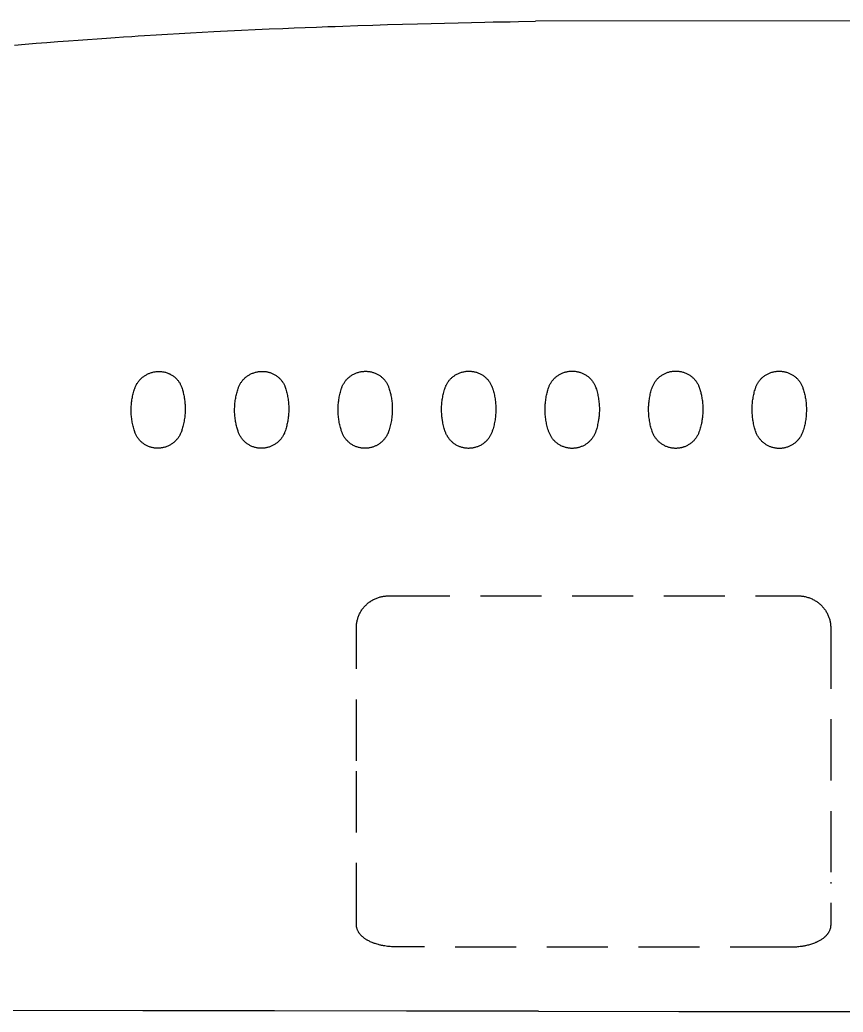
# Model space of a CAD drawing. Header units: millimetres. Extents: x -1718 to 143559, y -78490 to 15626.
# Drawn here: x 6435 to 11487, y 653 to 6736 of the extents above; entities that cross this region are included whole.
import ezdxf

# ---------------------------------------------------------------- set-up
doc = ezdxf.new("R2010")
doc.units = ezdxf.units.MM
doc.header["$MEASUREMENT"] = 0
doc.linetypes.add('DASHED2', pattern=[0.375, 0.25, -0.125])
doc.layers.get('0').update_dxf_attribs({"linetype": 'CONTINUOUS'})

msp = doc.modelspace()

# ---------------------------------------------------------------- linework, layer by layer
at = {"color": 7, "ltscale": 0.03937}
for p, q in [((14934.1, 6736.5), (9598.8, 6727.8)), ((10992.7, 656.5), (18912.1, 652.6))]:
    msp.add_line(p, q, dxfattribs=at)
at = {"color": 7, "linetype": 'DASHED2', "ltscale": 1500}
for p, q in [((8698.7, 3205.1), (11210, 3204.9)), ((9597.6, 3205), (9607.2, 3205)), ((11410.1, 3010.5), (11410.1, 1187.1)), ((8499.8, 1430.1), (8499.8, 1438.9)), ((11410.1, 1449.3), (11410.1, 1441.7))]:
    msp.add_line(p, q, dxfattribs=at)
at = {"color": 7, "ltscale": 0.03937}
for points in [[(6401.2, 6581.3), (6467.7, 6587), (6534.2, 6592.5), (6600.8, 6597.8), (6667.3, 6603), (6733.9, 6608.1), (6792.1, 6612.4), (6850.4, 6616.6), (6908.6, 6620.8), (6966.9, 6624.8), (7018.7, 6628.3), (7070.5, 6631.7), (7122.4, 6635.1), (7161.2, 6637.6), (7200.1, 6640), (7270.8, 6644.3), (7341.5, 6648.5), (7412.2, 6652.6), (7482.9, 6656.6), (7553.6, 6660.4), (7624.3, 6664.1), (7666.5, 6666.3), (7708.8, 6668.4), (7751.4, 6670.5), (7794, 6672.6), (7878.9, 6676.5), (7963.8, 6680.4), (8048.7, 6684.1), (8117.5, 6686.9), (8186.4, 6689.7), (8255.3, 6692.4), (8324.2, 6695), (8370.1, 6696.7), (8416, 6698.3), (8507.8, 6701.5), (8599.7, 6704.5), (8691.6, 6707.3), (8783.4, 6710), (8875.3, 6712.5), (8958, 6714.7), (9040.7, 6716.8), (9123.3, 6718.7), (9206, 6720.6), (9288.7, 6722.3), (9340, 6723.3), (9391.3, 6724.3), (9443.4, 6725.2), (9495.4, 6726.1), (9598.8, 6727.8)], [(7284.4, 4110.1), (7279.8, 4110), (7275.1, 4110.1), (7270.4, 4110.4), (7265.7, 4110.8), (7261.1, 4111.4), (7256.4, 4112.1), (7251.9, 4112.9), (7247.3, 4113.9), (7242.8, 4115), (7238.3, 4116.2), (7233.8, 4117.6), (7229.4, 4119.2), (7225.1, 4120.8), (7220.8, 4122.6), (7216.6, 4124.5), (7212.6, 4126.5), (7208.5, 4128.7), (7204.6, 4130.9), (7200.7, 4133.3), (7196.9, 4135.8), (7193.2, 4138.4), (7189.5, 4141.1), (7186, 4144), (7182.5, 4146.9), (7179.1, 4149.9), (7175.9, 4153.1), (7172.7, 4156.3), (7169.6, 4159.6), (7166.6, 4163.2), (7163.6, 4166.8), (7160.8, 4170.6), (7158, 4174.4), (7155.4, 4178.3), (7153, 4182.3), (7150.6, 4186.4), (7148.4, 4190.5), (7146.4, 4194.7), (7144.4, 4199), (7142.6, 4203.3), (7141, 4207.7), (7139.7, 4211.3), (7138.2, 4216.1), (7135.8, 4223.5), (7133.6, 4231), (7131.6, 4238.5), (7129.7, 4246.1), (7127.9, 4253.7), (7126.3, 4261.3), (7124.8, 4268.9), (7123.4, 4276.6), (7122.2, 4284.3), (7121.2, 4291.9), (7120.3, 4299.6), (7119.5, 4307.3), (7118.9, 4315), (7118.5, 4322.8), (7118.1, 4330.5), (7117.9, 4338.2), (7117.9, 4346), (7118, 4353.6), (7118.3, 4361.3), (7118.7, 4368.9), (7119.2, 4376.6), (7119.9, 4384.2), (7120.7, 4391.8), (7121.7, 4399.4), (7122.8, 4407), (7124, 4414.6), (7125.4, 4422.1), (7127, 4429.6), (7128.6, 4437.1), (7130.5, 4444.5), (7132.4, 4452), (7134.5, 4459.3), (7136.7, 4466.7), (7137.2, 4468.3), (7139.6, 4475.5), (7140.5, 4478.3), (7141.5, 4481), (7143, 4484.7), (7144.8, 4489.1), (7146.8, 4493.4), (7148.9, 4497.6), (7151.2, 4501.8), (7153.6, 4506), (7156.1, 4509.9), (7158.7, 4513.8), (7161.5, 4517.7), (7164.3, 4521.4), (7167.3, 4525.1), (7170.4, 4528.6), (7173.6, 4532.1), (7176.9, 4535.5), (7180.4, 4538.7), (7183.9, 4541.9), (7187.5, 4545), (7191.2, 4547.9), (7195.1, 4550.8), (7199, 4553.5), (7202.9, 4556.1), (7207, 4558.6), (7211.1, 4561), (7215.4, 4563.2), (7219.7, 4565.3), (7224, 4567.3), (7228.5, 4569.2), (7233, 4570.9), (7237.5, 4572.5), (7242.1, 4574), (7246.7, 4575.3), (7251.4, 4576.5), (7256.1, 4577.5), (7260.8, 4578.4), (7265.6, 4579.2), (7270.4, 4579.8), (7275.1, 4580.3), (7279.9, 4580.6), (7284.7, 4580.8)], [(7284.7, 4580.8), (7289.7, 4580.8), (7294.6, 4580.7), (7299.6, 4580.4), (7304.5, 4580), (7309.4, 4579.4), (7314.3, 4578.6), (7319.1, 4577.7), (7323.9, 4576.7), (7328.7, 4575.5), (7333.4, 4574.1), (7338.1, 4572.6), (7342.7, 4571), (7347.2, 4569.2), (7349.5, 4568.2), (7351.7, 4567.2), (7356, 4565.2), (7360.1, 4563.1), (7364.2, 4560.8), (7368.2, 4558.4), (7372.2, 4555.9), (7376, 4553.3), (7379.7, 4550.5), (7383.4, 4547.6), (7386.9, 4544.6), (7390.4, 4541.5), (7393.7, 4538.3), (7397, 4535), (7400.1, 4531.6), (7403.1, 4528.1), (7406, 4524.5), (7408.7, 4520.8), (7411.1, 4517.5), (7413.4, 4514), (7415.5, 4510.5), (7417.6, 4506.9), (7419.5, 4503.3), (7421.4, 4499.6), (7423.1, 4495.8), (7424.3, 4493.2), (7425.3, 4490.5), (7426.7, 4486.9), (7428.2, 4482.6), (7430.6, 4475.4), (7432.6, 4468.8), (7434.4, 4462.2), (7436.2, 4455.6), (7437.9, 4449), (7439.6, 4441.7), (7441.1, 4434.5), (7442.5, 4427.2), (7443.8, 4419.9), (7444.9, 4412.8), (7445.9, 4405.8), (7446.8, 4398.7), (7447.5, 4391.6), (7448.1, 4384.5), (7448.6, 4377.4), (7449, 4370.3), (7449.3, 4362.5), (7449.4, 4354.7), (7449.4, 4346.8), (7449.2, 4339), (7448.9, 4331.1), (7448.5, 4323.3), (7447.9, 4315.4), (7447.1, 4307.6), (7446.2, 4299.8), (7445.2, 4291.8), (7444, 4283.8), (7442.6, 4275.8), (7441.1, 4267.9), (7439.5, 4259.9), (7437.7, 4252), (7435.7, 4244.1), (7433.6, 4236.3), (7431.4, 4228.5), (7429.5, 4222.3), (7427.8, 4216.8), (7426.8, 4213.7), (7425.9, 4211.3), (7425, 4208.8), (7423.1, 4204.3), (7421.1, 4199.8), (7419, 4195.4), (7416.7, 4191), (7414.3, 4186.7), (7411.8, 4182.5), (7409.1, 4178.4), (7406.3, 4174.3), (7403.3, 4170.4), (7400.2, 4166.5), (7397, 4162.7), (7393.7, 4159.1), (7390.3, 4155.5), (7386.7, 4152), (7383, 4148.7), (7379.2, 4145.5), (7375.5, 4142.4), (7371.6, 4139.5), (7367.6, 4136.7), (7363.5, 4134), (7359.3, 4131.5), (7355.1, 4129.1), (7350.8, 4126.8), (7346.4, 4124.6), (7342, 4122.6), (7337.4, 4120.8), (7332.9, 4119), (7328.3, 4117.5), (7323.6, 4116), (7318.9, 4114.8), (7314.2, 4113.6), (7310.2, 4112.8), (7306.2, 4112.1), (7302.2, 4111.5), (7298.2, 4111), (7294.2, 4110.6), (7289.3, 4110.2), (7284.4, 4110.1)], [(7919.3, 4109.8), (7914.6, 4109.8), (7909.9, 4110), (7905.1, 4110.3), (7900.4, 4110.7), (7895.6, 4111.3), (7890.9, 4112.1), (7886.3, 4113), (7881.6, 4114), (7877, 4115.2), (7872.5, 4116.5), (7868, 4118), (7863.5, 4119.6), (7859.1, 4121.3), (7854.6, 4123.2), (7850.2, 4125.3), (7845.9, 4127.5), (7841.6, 4129.9), (7837.4, 4132.4), (7833.3, 4135), (7829.3, 4137.8), (7825.4, 4140.6), (7821.6, 4143.6), (7817.9, 4146.8), (7814.3, 4150), (7810.8, 4153.3), (7807.5, 4156.8), (7804.2, 4160.3), (7801.1, 4163.9), (7798.2, 4167.6), (7795.3, 4171.4), (7792.6, 4175.2), (7790, 4179.2), (7787.6, 4183.2), (7785.2, 4187.3), (7783, 4191.5), (7781, 4195.7), (7779, 4200), (7777.3, 4204.3), (7776.4, 4206.5), (7774.9, 4210.8), (7773.6, 4214.5), (7771.7, 4220.6), (7769.9, 4226.6), (7768.1, 4232.7), (7766.2, 4239.6), (7764.5, 4246.6), (7762.8, 4253.6), (7761.3, 4260.6), (7759.9, 4267.6), (7758.6, 4274.6), (7757.5, 4281.7), (7756.3, 4289.7), (7755.3, 4297.7), (7754.5, 4305.8), (7753.8, 4313.8), (7753.3, 4321.9), (7752.9, 4330), (7752.7, 4338.1), (7752.6, 4346.2), (7752.7, 4354.3), (7753, 4362.3), (7753.4, 4370.4), (7754, 4378.5), (7754.7, 4386.5), (7755.6, 4394.5), (7756.6, 4402.6), (7757.8, 4410.5), (7759.1, 4418), (7760.5, 4425.4), (7762, 4432.7), (7763.7, 4440.1), (7765.5, 4447.4), (7767.5, 4454.6), (7769.5, 4461.9), (7771.7, 4469.1), (7774.1, 4476.2), (7774.3, 4476.9), (7775.7, 4480.8), (7777, 4484.5), (7778.7, 4488.6), (7780.5, 4492.6), (7782.4, 4496.6), (7784.5, 4500.6), (7786.7, 4504.5), (7789, 4508.3), (7791.4, 4512.1), (7793.9, 4515.8), (7796.7, 4519.7), (7799.7, 4523.5), (7802.8, 4527.2), (7806, 4530.8), (7809.3, 4534.3), (7812.8, 4537.7), (7816.3, 4541), (7820, 4544.2), (7823.8, 4547.3), (7827.6, 4550.2), (7831.6, 4553.1), (7835.6, 4555.8), (7839.8, 4558.4), (7844, 4560.9), (7848.3, 4563.2), (7852.7, 4565.4), (7857.2, 4567.5), (7861.7, 4569.4), (7866.3, 4571.2), (7871, 4572.9), (7875.7, 4574.4), (7880.4, 4575.8), (7885.2, 4577), (7890.1, 4578.1), (7894.9, 4579), (7899.8, 4579.7), (7904.7, 4580.4), (7909.7, 4580.8), (7914.6, 4581.1), (7919.6, 4581.3)], [(7919.6, 4581.3), (7922.1, 4581.3), (7924.6, 4581.3), (7927.9, 4581.2), (7931.3, 4581), (7934.6, 4580.8), (7938.4, 4580.5), (7942.1, 4580), (7945.9, 4579.5), (7949.6, 4578.9), (7953.9, 4578.1), (7958.2, 4577.1), (7962.4, 4576), (7966.6, 4574.9), (7970.8, 4573.6), (7974.9, 4572.1), (7979, 4570.6), (7983, 4568.9), (7987.3, 4567), (7991.5, 4565), (7995.7, 4562.8), (7999.7, 4560.5), (8003.7, 4558.1), (8007.6, 4555.6), (8011.4, 4552.9), (8015.1, 4550.2), (8018.8, 4547.3), (8022.3, 4544.3), (8025.7, 4541.2), (8029, 4538), (8032.2, 4534.7), (8035.3, 4531.3), (8038.3, 4527.8), (8041.2, 4524.2), (8043.9, 4520.5), (8046.6, 4516.7), (8049.2, 4512.7), (8051.6, 4508.7), (8053.9, 4504.6), (8056, 4500.4), (8058, 4496.2), (8059.9, 4491.9), (8061, 4489.2), (8062, 4486.5), (8063, 4483.7), (8064.4, 4479.3), (8066.8, 4471.8), (8069, 4464.3), (8071.1, 4456.8), (8073, 4449.3), (8074.8, 4441.7), (8076.4, 4434), (8077.9, 4426.3), (8079.3, 4418.5), (8080.5, 4410.6), (8081.6, 4402.7), (8082.5, 4394.8), (8083.3, 4386.8), (8083.9, 4378.9), (8084.3, 4370.9), (8084.7, 4362.9), (8084.8, 4354.9), (8084.8, 4346.9), (8084.7, 4339), (8084.4, 4331.2), (8083.9, 4323.3), (8083.4, 4315.5), (8082.6, 4307.6), (8081.8, 4299.8), (8080.7, 4292), (8079.6, 4284.2), (8078.3, 4276.4), (8076.9, 4269.1), (8075.5, 4261.9), (8073.9, 4254.7), (8072.2, 4247.5), (8070.3, 4240.3), (8068.4, 4233.2), (8066.3, 4226.1), (8064.1, 4219), (8062.7, 4214.8), (8061.3, 4210.7), (8059.6, 4206.2), (8057.7, 4201.7), (8055.6, 4197.2), (8053.4, 4192.8), (8051.1, 4188.5), (8048.6, 4184.3), (8046, 4180.1), (8043.3, 4176), (8040.4, 4172), (8037.4, 4168.1), (8034.3, 4164.3), (8031, 4160.5), (8027.6, 4156.9), (8024.1, 4153.4), (8020.5, 4150), (8016.8, 4146.7), (8013.2, 4143.8), (8009.5, 4140.9), (8005.7, 4138.1), (8001.9, 4135.5), (7997.9, 4133), (7993.9, 4130.5), (7989.8, 4128.3), (7985.7, 4126.1), (7981.4, 4124.1), (7977.1, 4122.2), (7972.8, 4120.4), (7968.4, 4118.7), (7964, 4117.2), (7959.6, 4115.9), (7955.2, 4114.7), (7950.8, 4113.6), (7946.4, 4112.7), (7941.9, 4111.9), (7937.4, 4111.2), (7932.9, 4110.7), (7928.4, 4110.3), (7923.9, 4110), (7919.3, 4109.8)], [(8554.2, 4109.6), (8549.6, 4109.7), (8545, 4109.8), (8540.4, 4110.1), (8535.8, 4110.6), (8531.2, 4111.2), (8526.7, 4111.9), (8522.1, 4112.7), (8517.4, 4113.8), (8512.6, 4115), (8507.9, 4116.4), (8503.2, 4117.9), (8498.6, 4119.6), (8494.1, 4121.4), (8489.6, 4123.3), (8485.2, 4125.4), (8480.9, 4127.7), (8476.6, 4130.1), (8472.4, 4132.6), (8468.4, 4135.2), (8464.4, 4138), (8460.5, 4140.9), (8456.8, 4143.8), (8453.2, 4146.8), (8449.7, 4149.9), (8446.3, 4153.1), (8443.1, 4156.5), (8439.9, 4159.9), (8436.8, 4163.4), (8433.9, 4167), (8431.1, 4170.7), (8428.4, 4174.5), (8425.8, 4178.4), (8423.3, 4182.3), (8421.1, 4186), (8419.1, 4189.8), (8417.1, 4193.6), (8415.3, 4197.5), (8413.6, 4201.4), (8412, 4205.4), (8410.6, 4209.1), (8410.3, 4210), (8408.8, 4214.3), (8407.4, 4218.6), (8405.4, 4225), (8403.5, 4231.5), (8401.7, 4238), (8399.9, 4245.3), (8398.1, 4252.6), (8396.5, 4260), (8395, 4267.4), (8393.6, 4275.3), (8392.3, 4283.2), (8391.1, 4291.1), (8390.1, 4299.1), (8389.3, 4307), (8388.6, 4315), (8388.1, 4323), (8387.7, 4331), (8387.5, 4339), (8387.5, 4347), (8387.6, 4354.9), (8387.8, 4362.9), (8388.2, 4370.9), (8388.7, 4378.9), (8389.5, 4386.8), (8390.2, 4394.2), (8391.2, 4401.6), (8392.2, 4409), (8393.4, 4416.3), (8394.8, 4423.9), (8396.4, 4431.5), (8398, 4439), (8399.9, 4446.9), (8402, 4454.7), (8404.2, 4462.4), (8406.5, 4470.2), (8409, 4477.8), (8409.8, 4480.1), (8411, 4483.6), (8412.4, 4487.2), (8413.4, 4489.6), (8415.3, 4493.7), (8417.2, 4497.8), (8419.3, 4501.8), (8421.5, 4505.7), (8423.8, 4509.6), (8426.3, 4513.4), (8428.8, 4517.2), (8431.7, 4521), (8434.6, 4524.8), (8437.7, 4528.5), (8440.9, 4532), (8444.2, 4535.5), (8447.7, 4538.9), (8451.2, 4542.2), (8454.9, 4545.3), (8458.6, 4548.4), (8462.5, 4551.3), (8466.5, 4554.1), (8470.5, 4556.8), (8474.7, 4559.4), (8478.9, 4561.8), (8483.2, 4564.2), (8487.6, 4566.3), (8492, 4568.4), (8496.6, 4570.3), (8501.2, 4572.1), (8505.8, 4573.7), (8510.5, 4575.2), (8515.3, 4576.5), (8520.1, 4577.7), (8524.9, 4578.7), (8529.8, 4579.6), (8534.6, 4580.4), (8539.6, 4581), (8544.5, 4581.4), (8549.4, 4581.7), (8554.4, 4581.8)], [(8554.4, 4581.8), (8559.1, 4581.8), (8563.8, 4581.6), (8568.6, 4581.3), (8573.3, 4580.9), (8577.9, 4580.3), (8582.6, 4579.6), (8587.2, 4578.7), (8591.9, 4577.7), (8596.4, 4576.5), (8600.9, 4575.3), (8605.4, 4573.9), (8609.8, 4572.3), (8614.2, 4570.6), (8618.6, 4568.8), (8623, 4566.8), (8627.2, 4564.7), (8631.4, 4562.4), (8635.5, 4560.1), (8639.5, 4557.6), (8643.5, 4555), (8647.3, 4552.2), (8651.1, 4549.4), (8654.7, 4546.4), (8658.3, 4543.3), (8661.7, 4540.2), (8665, 4536.9), (8668.2, 4533.5), (8671.3, 4530), (8674.3, 4526.4), (8677, 4523), (8679.6, 4519.4), (8682.1, 4515.8), (8684.5, 4512.1), (8686.7, 4508.4), (8688.9, 4504.5), (8690.9, 4500.7), (8692.8, 4496.7), (8694.5, 4492.7), (8696.2, 4488.7), (8697.7, 4484.6), (8698.9, 4481.1), (8699.3, 4479.9), (8701.5, 4473), (8703.6, 4466), (8705.6, 4459), (8707.5, 4451.9), (8709.1, 4445.5), (8710.5, 4439), (8711.9, 4432.6), (8713.3, 4425.3), (8714.6, 4417.9), (8715.8, 4410.6), (8716.8, 4403.2), (8717.7, 4395.7), (8718.4, 4388.2), (8719.1, 4380.7), (8719.5, 4373.2), (8719.9, 4365.6), (8720.1, 4358.1), (8720.2, 4350.5), (8720.1, 4343), (8719.9, 4335.4), (8719.6, 4327.9), (8719.2, 4320.3), (8718.6, 4312.8), (8718.2, 4308.7), (8717.8, 4304.5), (8716.8, 4296.3), (8715.7, 4288.1), (8714.4, 4279.9), (8713, 4271.8), (8711.4, 4263.6), (8709.6, 4255.5), (8707.7, 4247.4), (8705.6, 4239.4), (8703.4, 4231.3), (8701, 4223.4), (8698.9, 4216.6), (8697.6, 4212.6), (8696.1, 4208.6), (8694.9, 4205.5), (8694, 4203.2), (8693, 4200.9), (8692, 4198.7), (8690.6, 4195.7), (8689.1, 4192.8), (8687.6, 4189.9), (8685.6, 4186.4), (8683.6, 4183), (8681.5, 4179.7), (8679.3, 4176.4), (8677, 4173.1), (8674.4, 4169.6), (8671.6, 4166.1), (8668.8, 4162.7), (8665.9, 4159.4), (8662.8, 4156.2), (8659.7, 4153), (8656.4, 4150), (8653.1, 4147), (8649.7, 4144.2), (8647.8, 4142.6), (8645.8, 4141.1), (8643.2, 4139.1), (8640.5, 4137.2), (8637.7, 4135.3), (8634.6, 4133.3), (8631.4, 4131.4), (8628.2, 4129.5), (8624.9, 4127.7), (8621, 4125.7), (8617.1, 4123.8), (8613.1, 4122), (8609.1, 4120.3), (8605, 4118.8), (8600.8, 4117.4), (8596.7, 4116), (8592.4, 4114.9), (8587.8, 4113.7), (8583, 4112.6), (8578.3, 4111.8), (8573.5, 4111), (8568.7, 4110.5), (8563.9, 4110), (8559.1, 4109.7), (8554.2, 4109.6)], [(9221.1, 4112.9), (9216.7, 4112), (9212.3, 4111.3), (9207.9, 4110.6), (9203.4, 4110.1), (9198.9, 4109.7), (9194.2, 4109.5), (9189.5, 4109.4), (9184.8, 4109.4), (9180.1, 4109.6), (9175.4, 4110), (9170.7, 4110.4), (9166, 4111.1), (9161.4, 4111.8), (9156.8, 4112.8), (9152.2, 4113.8), (9147.6, 4115), (9143.1, 4116.3), (9138.6, 4117.8), (9134.2, 4119.4), (9129.9, 4121.1), (9125.4, 4123.1), (9121, 4125.2), (9116.7, 4127.4), (9112.4, 4129.7), (9108.3, 4132.2), (9104.2, 4134.8), (9100.2, 4137.6), (9096.3, 4140.4), (9092.5, 4143.4), (9088.8, 4146.5), (9085.3, 4149.7), (9081.8, 4153), (9078.4, 4156.5), (9075.1, 4160), (9072, 4163.6), (9069, 4167.3), (9066.1, 4171.1), (9063.3, 4175), (9060.7, 4178.9), (9058.2, 4183), (9055.8, 4187.1), (9053.6, 4191.3), (9051.5, 4195.5), (9049.5, 4199.8), (9047.7, 4204.2), (9046, 4208.6), (9045.4, 4210.2), (9044, 4214.4), (9043.2, 4216.8), (9040.8, 4224.4), (9038.6, 4232), (9036.5, 4239.7), (9034.5, 4247.4), (9032.7, 4255.1), (9031, 4263.2), (9029.4, 4271.3), (9028.7, 4275.3), (9028, 4279.4), (9027.4, 4283.5), (9026.7, 4287.6), (9026.2, 4291.6), (9025.7, 4295.7), (9024.8, 4302.7), (9024.2, 4309.7), (9023.6, 4316.8), (9023.1, 4323.8), (9022.8, 4330.8), (9022.6, 4337.9), (9022.5, 4344.9), (9022.5, 4352.8), (9022.7, 4360.7), (9023, 4368.6), (9023.5, 4376.5), (9024.1, 4384.4), (9024.9, 4392.2), (9025.8, 4400.1), (9026.9, 4407.9), (9028.1, 4415.7), (9029.5, 4423.5), (9031, 4431.2), (9032.7, 4438.9), (9034.5, 4446.6), (9036.5, 4454.3), (9038.6, 4461.9), (9040.9, 4469.4), (9042.4, 4474.2), (9044.3, 4480.1), (9045.3, 4482.9), (9046.3, 4485.6), (9047.7, 4489.3), (9049.6, 4493.7), (9051.7, 4498), (9053.9, 4502.3), (9056.2, 4506.5), (9058.7, 4510.7), (9061.3, 4514.7), (9064, 4518.7), (9066.9, 4522.6), (9069.9, 4526.4), (9072.9, 4529.9), (9076, 4533.4), (9079.2, 4536.7), (9082.6, 4540), (9086, 4543.1), (9089.6, 4546.2), (9093.2, 4549.2), (9096.9, 4552), (9100.8, 4554.7), (9104.7, 4557.3), (9108.7, 4559.8), (9112.8, 4562.2), (9117.1, 4564.6), (9121.5, 4566.8), (9126.1, 4568.9), (9130.6, 4570.8), (9135.3, 4572.6), (9140, 4574.3), (9144.7, 4575.8), (9149.6, 4577.1), (9154.4, 4578.3), (9159.3, 4579.4), (9164.2, 4580.2), (9169.2, 4581), (9174.2, 4581.6), (9179.2, 4582), (9184.2, 4582.2), (9189.2, 4582.3)], [(9189.2, 4582.3), (9194, 4582.3), (9198.8, 4582.1), (9203.6, 4581.8), (9208.3, 4581.3), (9213.1, 4580.7), (9217.8, 4579.9), (9222.5, 4579), (9227.1, 4577.9), (9231.8, 4576.7), (9236.3, 4575.4), (9240.9, 4573.9), (9245.3, 4572.3), (9249.9, 4570.5), (9254.3, 4568.6), (9258.7, 4566.6), (9263, 4564.4), (9267.2, 4562), (9271.4, 4559.6), (9275.4, 4557), (9279.4, 4554.3), (9283.3, 4551.5), (9287, 4548.5), (9290.7, 4545.5), (9294.3, 4542.3), (9297.7, 4539), (9301.1, 4535.7), (9304.3, 4532.2), (9307.4, 4528.7), (9310.3, 4525.1), (9313.1, 4521.4), (9315.8, 4517.6), (9318.4, 4513.7), (9320.8, 4509.8), (9323.1, 4505.8), (9325.3, 4501.7), (9327.3, 4497.6), (9329.2, 4493.4), (9331, 4489.2), (9332.4, 4485.5), (9333.5, 4482.2), (9334.6, 4479.1), (9336.3, 4473.8), (9337.5, 4470), (9338.6, 4466.3), (9340.7, 4458.8), (9342.7, 4451.2), (9344.6, 4443.6), (9346.3, 4435.9), (9347.9, 4428.3), (9349.3, 4420.6), (9350.6, 4412.8), (9351.7, 4405.1), (9352.7, 4397.3), (9353.5, 4389.5), (9354.2, 4381.7), (9354.7, 4373.9), (9355.1, 4366), (9355.4, 4358.2), (9355.5, 4350.4), (9355.4, 4342.2), (9355.2, 4334), (9354.8, 4325.8), (9354.3, 4317.6), (9353.6, 4309.4), (9352.8, 4301.2), (9351.8, 4293.1), (9350.6, 4284.9), (9349.3, 4276.8), (9347.8, 4268.7), (9346.2, 4260.6), (9344.4, 4252.6), (9342.5, 4244.5), (9340.4, 4236.6), (9338.1, 4228.6), (9335.7, 4220.7), (9333.7, 4214.5), (9332.3, 4210.2), (9330.7, 4206.1), (9329.1, 4202), (9327.3, 4198), (9325.4, 4194.1), (9323.4, 4190.2), (9321.5, 4186.7), (9319.4, 4183.2), (9317.3, 4179.8), (9314.6, 4175.7), (9311.8, 4171.7), (9308.8, 4167.8), (9305.7, 4164), (9302.4, 4160.2), (9299.1, 4156.6), (9297.4, 4154.8), (9295.6, 4153.1), (9293.8, 4151.4), (9292, 4149.7), (9290.2, 4148), (9288.3, 4146.4), (9284.6, 4143.3), (9280.8, 4140.4), (9276.9, 4137.5), (9272.9, 4134.8), (9268.9, 4132.2), (9264.7, 4129.7), (9260.5, 4127.4), (9256.1, 4125.1), (9251.8, 4123.1), (9247.3, 4121.1), (9242.8, 4119.3), (9238.2, 4117.7), (9233.6, 4116.2), (9228.9, 4114.8), (9224.1, 4113.6), (9221.1, 4112.9)], [(9697, 4177.4), (9694.5, 4181.3), (9692.2, 4185.3), (9689.9, 4189.3), (9687.8, 4193.4), (9685.8, 4197.6), (9683.9, 4201.8), (9682.2, 4206), (9680.6, 4210.3), (9679.4, 4213.8), (9677.8, 4218.9), (9675.4, 4226.8), (9673.1, 4234.7), (9671, 4242.7), (9669, 4250.7), (9667.2, 4258.7), (9665.5, 4266.7), (9664, 4274.8), (9662.7, 4282.9), (9661.5, 4291.1), (9660.5, 4299), (9659.6, 4307), (9658.9, 4315.1), (9658.3, 4323.1), (9657.9, 4331.1), (9657.7, 4339.1), (9657.6, 4347.1), (9657.6, 4355.2), (9657.9, 4363.2), (9658.2, 4371.2), (9658.7, 4379.2), (9659.4, 4387.1), (9660.2, 4395.1), (9661.2, 4403), (9662.3, 4410.9), (9663.6, 4418.8), (9665, 4426.7), (9666.6, 4434.5), (9668.3, 4442.3), (9670.2, 4450), (9671.8, 4456), (9672.7, 4459.6), (9674.7, 4466.5), (9676.8, 4473.4), (9679.1, 4480.2), (9680.4, 4484.1), (9681.7, 4487.7), (9683.5, 4492), (9685.4, 4496.3), (9687.5, 4500.6), (9689.6, 4504.7), (9691.9, 4508.8), (9694.4, 4512.8), (9697, 4516.7), (9699.7, 4520.6), (9702.5, 4524.4), (9705.5, 4528.1), (9708.6, 4531.7), (9711.9, 4535.2), (9715.2, 4538.7), (9718.7, 4542), (9722.2, 4545.2), (9725.9, 4548.3), (9729.7, 4551.3), (9733.6, 4554.1), (9737.5, 4556.9), (9741.6, 4559.5), (9745.7, 4562), (9750, 4564.3), (9754.3, 4566.6), (9758.6, 4568.7), (9763, 4570.6), (9767.5, 4572.4), (9772, 4574.1), (9776.6, 4575.6), (9781.2, 4577), (9785.8, 4578.2), (9790.5, 4579.3), (9795.3, 4580.3), (9800, 4581.1), (9804.8, 4581.8), (9809.6, 4582.3), (9814.5, 4582.6), (9819.3, 4582.9), (9824.1, 4583)], [(9824.1, 4583), (9828.9, 4582.9), (9833.7, 4582.7), (9838.5, 4582.3), (9843.2, 4581.8), (9848, 4581.2), (9852.7, 4580.4), (9857.4, 4579.4), (9862, 4578.4), (9866.7, 4577.2), (9871.3, 4575.8), (9875.8, 4574.3), (9880.3, 4572.7), (9884.7, 4570.9), (9889.1, 4569), (9893.4, 4567), (9897.7, 4564.8), (9901.9, 4562.5), (9906, 4560), (9910, 4557.5), (9914, 4554.8), (9917.8, 4552), (9921.6, 4549.1), (9925.2, 4546.1), (9928.8, 4542.8), (9932.4, 4539.5), (9935.8, 4536.1), (9939.1, 4532.6)], [(10459.3, 4109.2), (10454.6, 4109.3), (10449.9, 4109.5), (10445.2, 4109.9), (10440.5, 4110.4), (10435.8, 4111), (10431.2, 4111.8), (10426.5, 4112.8), (10421.8, 4113.9), (10417.2, 4115.1), (10412.6, 4116.6), (10408, 4118.1), (10403.5, 4119.8), (10399, 4121.6), (10394.6, 4123.6), (10390.2, 4125.8), (10385.9, 4128), (10381.7, 4130.4), (10377.6, 4132.9), (10373.5, 4135.6), (10369.6, 4138.4), (10365.7, 4141.3), (10361.9, 4144.3), (10358.2, 4147.5), (10354.6, 4150.8), (10351.1, 4154.2), (10347.8, 4157.7), (10344.5, 4161.3), (10341.4, 4165), (10338.3, 4168.8), (10335.4, 4172.7), (10332.7, 4176.7), (10330.1, 4180.8), (10327.6, 4184.9), (10325.2, 4189.1), (10323, 4193.4), (10320.9, 4197.8), (10318.9, 4202.2), (10317.1, 4206.7), (10316.4, 4208.7), (10315.3, 4211.6), (10314.1, 4215.5), (10311.7, 4223.1), (10309.4, 4230.7), (10307.3, 4238.3), (10305.2, 4246.3), (10303.3, 4254.4), (10301.6, 4262.5), (10300, 4270.6), (10298.5, 4278.7), (10297.3, 4286.8), (10296.2, 4295), (10295.2, 4303.2), (10294.4, 4311.4), (10293.8, 4319), (10293.3, 4326.7), (10293, 4334.3), (10292.8, 4342), (10292.8, 4349.6), (10292.9, 4357.3), (10293.1, 4364.9), (10293.5, 4372.5), (10294, 4380.1), (10294.6, 4387.7), (10295.4, 4395.3), (10296.3, 4402.9), (10297.4, 4410.4), (10298.6, 4417.9), (10300, 4425.7), (10301.5, 4433.5), (10303.2, 4441.3), (10305.1, 4449), (10307.1, 4456.7), (10309.2, 4464.3), (10311.5, 4471.9), (10313.9, 4479.5), (10315.3, 4483.4), (10316.6, 4487), (10318.2, 4491.2), (10320, 4495.3), (10322, 4499.4), (10324, 4503.4), (10326.2, 4507.3), (10328.4, 4511.2), (10330.8, 4515), (10333.4, 4518.8), (10336.2, 4522.6), (10339, 4526.2), (10342, 4529.8), (10345.1, 4533.3), (10348.2, 4536.7), (10351.5, 4540), (10354.9, 4543.2), (10358.4, 4546.3), (10362, 4549.2), (10365.7, 4552.1), (10369.5, 4554.8), (10373.3, 4557.5), (10377.3, 4560), (10381.3, 4562.4), (10385.4, 4564.7), (10389.6, 4566.8), (10393.9, 4568.9), (10398.2, 4570.8), (10402.7, 4572.6), (10407.2, 4574.2), (10411.7, 4575.8), (10416.4, 4577.1), (10421, 4578.4), (10425.7, 4579.5), (10430.4, 4580.4), (10435.2, 4581.2), (10440, 4581.9), (10444.8, 4582.4), (10449.6, 4582.8), (10454.5, 4583), (10459.3, 4583.1)], [(10459.3, 4583.1), (10464.1, 4583), (10468.9, 4582.8), (10473.7, 4582.4), (10478.5, 4581.9), (10483.2, 4581.3), (10488, 4580.4), (10492.7, 4579.5), (10497.4, 4578.4), (10502, 4577.2), (10506.6, 4575.8), (10511.2, 4574.3), (10515.7, 4572.6), (10520.2, 4570.8), (10524.6, 4568.9), (10529, 4566.8), (10533.3, 4564.6), (10537.5, 4562.3), (10541.6, 4559.8), (10545.7, 4557.1), (10549.7, 4554.4), (10553.6, 4551.5), (10557.5, 4548.5), (10561.2, 4545.4), (10564.8, 4542.1), (10568.3, 4538.8), (10571.7, 4535.3), (10574.9, 4531.7), (10578.1, 4528.1), (10581.1, 4524.3), (10582.6, 4522.4), (10584, 4520.4), (10585.4, 4518.4), (10586.8, 4516.4), (10589.3, 4512.6), (10591.7, 4508.7), (10593.9, 4504.7), (10596, 4500.6), (10598, 4496.5), (10599.9, 4492.3), (10601.1, 4489.3), (10602.3, 4486.4), (10603.7, 4482.3), (10604.8, 4479.2), (10606, 4475.2), (10607.3, 4471.3), (10608.5, 4467.4), (10609.6, 4463.5), (10611.1, 4458.2), (10612.5, 4452.9), (10613.9, 4447.6), (10615.4, 4441.2), (10616.8, 4434.8), (10618.1, 4428.3), (10619.3, 4421.8), (10620.4, 4415.3), (10621.6, 4407.6), (10622.7, 4399.7), (10623.6, 4391.9), (10624.3, 4384.1), (10624.9, 4376.2), (10625.4, 4368.4), (10625.7, 4360.5), (10625.8, 4352.6), (10625.8, 4344.7), (10625.7, 4336.9), (10625.4, 4329), (10625, 4321.2), (10624.4, 4313.3), (10623.7, 4305.5), (10623, 4299.3), (10622.2, 4293.1), (10621.4, 4286.9), (10620.4, 4280.8), (10619.5, 4275.3), (10618.5, 4269.9), (10617.5, 4264.4), (10616.6, 4260.4), (10615.8, 4256.3), (10613.9, 4248.3), (10611.9, 4240.2), (10609.7, 4232.2), (10607.3, 4224.3), (10604.9, 4216.4), (10603.4, 4212.1), (10602, 4208), (10601.6, 4207), (10599.9, 4202.7), (10598, 4198.4), (10596, 4194.2), (10593.9, 4190), (10591.7, 4185.9), (10589.3, 4181.9), (10586.8, 4178), (10584.2, 4174.2), (10581.5, 4170.4), (10578.7, 4166.7), (10575.7, 4163.1), (10572.6, 4159.6), (10569.4, 4156.2), (10566.1, 4152.8), (10562.7, 4149.6), (10559.2, 4146.5), (10555.6, 4143.4), (10551.9, 4140.5), (10548.1, 4137.7), (10544.3, 4135), (10540.3, 4132.5), (10536.3, 4130), (10532.2, 4127.7), (10527.8, 4125.5), (10523.4, 4123.3), (10518.9, 4121.3), (10514.3, 4119.5), (10509.7, 4117.8), (10505, 4116.2), (10502.7, 4115.5), (10500.3, 4114.8), (10497.1, 4114), (10493.9, 4113.2), (10490.7, 4112.5), (10486.2, 4111.6), (10481.8, 4110.9), (10477.3, 4110.3), (10472.9, 4109.8), (10468.4, 4109.5), (10463.8, 4109.3), (10459.3, 4109.2)], [(10970.2, 4520.9), (10972.9, 4524.5), (10975.7, 4528), (10978.6, 4531.4), (10981.6, 4534.7), (10984.8, 4538), (10988.1, 4541.1), (10991.4, 4544.2), (10994.9, 4547.2), (10998.5, 4550.1), (11002.2, 4552.8), (11006, 4555.5), (11009.9, 4558.1), (11013.9, 4560.6), (11017.9, 4562.9), (11022, 4565), (11026.1, 4567.1), (11030.4, 4569.1), (11034.7, 4570.9), (11039.1, 4572.6), (11043.5, 4574.2), (11048.1, 4575.6), (11052.7, 4576.9), (11057.3, 4578.1), (11062, 4579.1), (11066.7, 4580), (11070.8, 4580.7), (11074.8, 4581.2), (11078.9, 4581.6), (11083, 4582), (11087.1, 4582.2), (11090.8, 4582.3), (11094.5, 4582.3)], [(11094.5, 4582.3), (11099, 4582.2), (11103.6, 4582), (11108.2, 4581.7), (11112.7, 4581.2), (11117.2, 4580.6), (11121.7, 4579.8), (11126.2, 4578.9), (11130.7, 4577.9), (11135.1, 4576.8), (11139.7, 4575.5), (11144.3, 4574), (11148.8, 4572.4), (11153.2, 4570.7), (11157.6, 4568.8), (11161.9, 4566.8), (11166.1, 4564.7), (11170.3, 4562.5), (11174.4, 4560.1), (11178.4, 4557.6), (11182.3, 4555), (11186.1, 4552.3), (11189.9, 4549.4), (11193.7, 4546.4), (11197.3, 4543.3), (11200.9, 4540), (11204.3, 4536.7), (11207.6, 4533.2), (11210.7, 4529.7), (11213.8, 4526.1), (11216.7, 4522.4), (11219.5, 4518.7), (11222.2, 4514.7), (11224.8, 4510.7), (11227.2, 4506.7), (11229.5, 4502.6), (11231.6, 4498.4), (11233.7, 4494.1), (11235.5, 4489.9), (11237.2, 4485.5), (11238.4, 4482.3), (11239.6, 4478.7), (11241.8, 4472.2), (11243.9, 4465.1), (11246, 4458), (11247.9, 4450.8), (11249.7, 4443.7), (11251.3, 4436.5), (11252.8, 4429.3), (11254.2, 4422.1), (11255.5, 4414.8), (11256.6, 4407.6), (11257.2, 4403.6), (11257.7, 4399.5), (11258.7, 4391.4), (11259.5, 4383.3), (11260.1, 4375.2), (11260.5, 4367.1), (11260.9, 4359), (11261, 4350.9), (11261, 4342.8), (11260.9, 4334.7), (11260.5, 4326.6), (11260.1, 4318.5), (11259.4, 4310.4), (11258.7, 4302.4), (11257.7, 4294.3), (11256.6, 4286.3), (11255.4, 4278.3), (11254, 4270.4), (11252.5, 4262.4), (11250.8, 4254.5), (11248.9, 4246.7), (11247, 4238.9), (11244.8, 4231.1), (11242.6, 4223.3), (11240.1, 4215.6), (11239.1, 4212.4), (11238.4, 4210.4), (11237.1, 4206.8), (11235.3, 4202.3), (11233.4, 4197.8), (11231.3, 4193.4), (11229.1, 4189.1), (11226.8, 4184.8), (11224.3, 4180.6), (11221.6, 4176.5), (11218.9, 4172.5), (11216, 4168.6), (11212.9, 4164.7), (11211.4, 4162.8), (11209.8, 4161), (11208.1, 4159.1), (11206.5, 4157.3), (11203.3, 4154), (11200.1, 4150.8), (11196.7, 4147.7), (11193.2, 4144.7), (11189.7, 4141.8), (11186, 4138.9), (11182.2, 4136.2), (11178.4, 4133.6), (11174.4, 4131.1), (11170.4, 4128.8), (11166.3, 4126.5), (11162.1, 4124.4), (11157.8, 4122.3), (11153.5, 4120.5), (11149.2, 4118.8), (11144.7, 4117.1), (11140.2, 4115.7), (11135.7, 4114.3), (11131.1, 4113.1), (11126.4, 4112.1), (11121.7, 4111.2), (11117, 4110.4), (11112.2, 4109.8), (11107.4, 4109.3), (11103.1, 4109), (11098.8, 4108.9), (11094.5, 4108.8)], [(9939.1, 4532.6), (9942.2, 4528.9), (9945.3, 4525.2), (9948.2, 4521.3), (9951, 4517.4), (9953.6, 4513.4), (9956.2, 4509.3), (9958.5, 4505.1), (9960.8, 4500.9), (9962.9, 4496.5), (9964.2, 4493.6), (9965.5, 4490.6), (9966.7, 4487.5), (9968, 4483.9), (9969.2, 4480.5), (9969.7, 4479), (9972.1, 4471.3), (9974.4, 4463.6), (9976.6, 4455.9), (9978.6, 4448.1), (9980.4, 4440.3), (9982.1, 4432.4), (9983.7, 4424.5), (9985.1, 4416.6), (9986.3, 4408.7), (9987.4, 4400.7), (9988.3, 4392.7), (9989.1, 4384.7), (9989.7, 4376.7), (9990.2, 4368.7), (9990.5, 4360.7), (9990.7, 4352.6), (9990.7, 4344.6), (9990.5, 4336.5), (9990.2, 4328.5), (9989.8, 4321.4), (9989.3, 4314.4), (9988.7, 4307.3), (9987.9, 4300.2), (9987.1, 4293.2), (9986.1, 4286.2), (9985, 4279.2), (9984.3, 4275.1), (9983.5, 4271), (9982, 4262.9), (9980.2, 4254.8), (9978.3, 4246.7), (9976.3, 4238.7), (9974.3, 4231.4), (9972.1, 4224.2), (9969.9, 4217), (9968.5, 4212.9), (9967.1, 4208.9), (9966.5, 4207.2), (9964.7, 4202.7), (9962.8, 4198.3), (9960.7, 4194), (9958.6, 4189.7), (9956.2, 4185.5), (9953.8, 4181.4), (9951.2, 4177.4), (9948.5, 4173.4), (9945.6, 4169.6), (9942.7, 4165.8), (9939.6, 4162.1), (9936.4, 4158.5), (9933.2, 4155.2), (9930, 4151.9), (9926.6, 4148.8), (9923.1, 4145.7), (9919.6, 4142.8), (9916, 4140), (9912.2, 4137.3), (9908.4, 4134.7), (9904.6, 4132.2), (9900.6, 4129.8), (9896.6, 4127.5), (9892.5, 4125.4), (9888.3, 4123.4), (9884.1, 4121.5), (9879.8, 4119.8), (9875.5, 4118.2), (9871.1, 4116.7), (9866.7, 4115.3), (9862.3, 4114.1), (9857.8, 4113), (9853.3, 4112.1), (9848.8, 4111.2), (9844.2, 4110.6), (9839.6, 4110), (9835, 4109.6), (9830.4, 4109.4), (9825.7, 4109.3), (9821.1, 4109.3), (9816.2, 4109.4), (9811.3, 4109.8), (9806.5, 4110.3), (9801.6, 4110.9), (9796.8, 4111.7), (9792, 4112.7), (9787.2, 4113.8), (9782.5, 4115), (9777.8, 4116.5), (9773.1, 4118), (9768.5, 4119.7), (9764, 4121.6), (9759.5, 4123.6), (9755.1, 4125.7), (9750.9, 4128), (9746.7, 4130.3), (9742.7, 4132.8), (9738.7, 4135.4), (9734.8, 4138.1), (9731, 4141), (9727.3, 4143.9), (9723.6, 4147), (9720.1, 4150.2), (9716.7, 4153.5), (9713.4, 4156.8), (9710.2, 4160.3), (9707.1, 4163.9), (9704.1, 4167.6), (9701.7, 4170.8), (9699.3, 4174.1), (9697, 4177.4)], [(10972.5, 4170.2), (10969.6, 4174.1), (10966.9, 4178.1), (10964.3, 4182.2), (10961.9, 4186.4), (10959.6, 4190.6), (10957.4, 4194.9), (10955.4, 4199.3), (10953.5, 4203.7), (10951.7, 4208.2), (10950.3, 4212.3), (10949.2, 4215.5), (10947.1, 4222.3), (10945, 4229.2), (10943.1, 4236.1), (10941, 4243.8), (10939.1, 4251.6), (10937.4, 4259.4), (10935.8, 4267.2), (10934.3, 4275.1), (10933, 4283), (10931.9, 4290.8), (10930.9, 4298.7), (10930, 4306.6), (10929.3, 4314.5), (10928.7, 4322.4), (10928.3, 4330.3), (10928.1, 4338.1), (10927.9, 4345.9), (10928, 4353.7), (10928.1, 4361.5), (10928.5, 4369.3), (10928.9, 4377.1), (10929.5, 4384.8), (10930.3, 4392.6), (10931.2, 4400.3), (10932.2, 4407.9), (10933.4, 4415.6), (10934.7, 4423.3), (10936.2, 4430.9), (10937.8, 4438.6), (10939.6, 4446.1), (10941.5, 4453.7), (10943.5, 4461.2), (10945.7, 4468.6), (10948, 4476), (10949, 4479), (10950.2, 4482.8), (10951.5, 4486.4), (10953, 4490), (10954.7, 4494.1), (10956.6, 4498.2), (10958.5, 4502.1), (10960.6, 4506), (10962.8, 4509.9), (10965.2, 4513.6), (10967.6, 4517.3), (10970.2, 4520.9)], [(11094.5, 4108.8), (11090.4, 4108.9), (11086.3, 4109.1), (11082.2, 4109.3), (11078.1, 4109.7), (11074, 4110.2), (11069.5, 4110.9), (11065, 4111.8), (11060.5, 4112.8), (11056, 4113.9), (11051.5, 4115.1), (11047.1, 4116.5), (11042.7, 4118), (11038.5, 4119.6), (11034.4, 4121.3), (11030.3, 4123.2), (11026.2, 4125.1), (11022.2, 4127.2), (11018.3, 4129.4), (11014.5, 4131.7), (11010.7, 4134.1), (11007, 4136.6), (11003, 4139.5), (10999.2, 4142.5), (10995.4, 4145.6), (10991.8, 4148.9), (10988.3, 4152.2), (10984.8, 4155.6), (10981.6, 4159.1), (10978.4, 4162.7), (10975.4, 4166.4), (10972.5, 4170.2)], [(9616.2, 658), (8806.9, 659.1), (7997.8, 660.3), (7189.1, 661.6), (6380.5, 663.2), (5572.6, 665), (4764.9, 667.1), (4227.3, 668.7)], [(9616.2, 658), (10478.7, 657), (10992.7, 656.5)], [(9616.2, 658), (10478.7, 657), (10992.7, 656.5)]]:
    msp.add_lwpolyline(points, dxfattribs=at)
at = {"color": 7, "linetype": 'DASHED2', "ltscale": 1500}
for points in [[(8500, 3011.7), (8500.1, 3017.1), (8500.3, 3022.5), (8500.7, 3027.9), (8501.3, 3033.3), (8502, 3038.6), (8502.8, 3044), (8503.8, 3049.3), (8505, 3054.6), (8506.3, 3059.9), (8507.8, 3065.1), (8509.4, 3070.3), (8511.1, 3075.3), (8513, 3080.4), (8515, 3085.3), (8517.2, 3090.2), (8519.5, 3095.1), (8522, 3099.9), (8524.5, 3104.6), (8527.2, 3109.3), (8530.1, 3113.8), (8533.1, 3118.3), (8536.2, 3122.8), (8539.4, 3127.1), (8542.7, 3131.3), (8546.2, 3135.5), (8549.8, 3139.6), (8553.5, 3143.5), (8557.1, 3147.3), (8560.9, 3150.9), (8564.8, 3154.4), (8568.8, 3157.9), (8572.8, 3161.2), (8577, 3164.4), (8581.2, 3167.5), (8583.5, 3169.2), (8585.8, 3170.8), (8590.6, 3173.8), (8595.4, 3176.8), (8600.3, 3179.6), (8605.3, 3182.3), (8610.3, 3184.8), (8615.4, 3187.2), (8620.6, 3189.5), (8625.9, 3191.6), (8630.9, 3193.4), (8635.9, 3195.1), (8641, 3196.7), (8646.1, 3198.2), (8651.3, 3199.5), (8656.5, 3200.6), (8661.7, 3201.7), (8666.9, 3202.6), (8672.2, 3203.3), (8677.5, 3204), (8682.8, 3204.5), (8688.1, 3204.8), (8693.4, 3205), (8698.7, 3205.1)], [(11210, 3204.9), (11215.5, 3204.8), (11221, 3204.6), (11226.4, 3204.2), (11231.9, 3203.7), (11237.4, 3203), (11242.8, 3202.2), (11248.3, 3201.2), (11253.7, 3200.1), (11259.1, 3198.9), (11264.5, 3197.5), (11269.8, 3195.9), (11275.1, 3194.2), (11280.3, 3192.4), (11285.5, 3190.4), (11290.6, 3188.2), (11295.7, 3186), (11300.8, 3183.5), (11305.7, 3181), (11310.7, 3178.3), (11315.5, 3175.4), (11320.3, 3172.4), (11324.7, 3169.5), (11329, 3166.5), (11333.3, 3163.3), (11337.4, 3160), (11341.5, 3156.6), (11345.5, 3153.1), (11349.5, 3149.5), (11353.3, 3145.8), (11357, 3142), (11360.6, 3138.1), (11364.1, 3134), (11367.6, 3129.9), (11370.9, 3125.7), (11374.1, 3121.3), (11377.2, 3116.8), (11380.2, 3112.2), (11383.1, 3107.6), (11385.8, 3102.9), (11388.4, 3098), (11390.9, 3093.2), (11393.2, 3088.2), (11395.4, 3083.2), (11397.4, 3078.2), (11399.2, 3073.2), (11400.9, 3068.3), (11402.5, 3063.2), (11403.9, 3058.2), (11405.1, 3053.1), (11406.3, 3048), (11407.2, 3042.9), (11408.1, 3037.7), (11408.8, 3032.6), (11409.3, 3027.4), (11409.7, 3022.2), (11410, 3017), (11410, 3013.8), (11410.1, 3010.5)], [(8499.7, 1192.4), (8499.9, 2194.2), (8500, 3011.7)], [(8749.8, 1052.3), (8741.4, 1052.4), (8733, 1052.6), (8724.6, 1053), (8716.2, 1053.5), (8707.8, 1054.2), (8699.5, 1055), (8691.2, 1055.9), (8683, 1057), (8674.8, 1058.3), (8666.7, 1059.7), (8662.7, 1060.4), (8658.7, 1061.2), (8654.7, 1062.1), (8650.7, 1062.9), (8645.5, 1064.1), (8640.3, 1065.4), (8635.1, 1066.8), (8628.1, 1068.7), (8621.2, 1070.8), (8614.4, 1073), (8611, 1074.2), (8607.7, 1075.4), (8604.4, 1076.6), (8601.2, 1077.8), (8595.8, 1080), (8590.5, 1082.2), (8585.3, 1084.5), (8580.2, 1087), (8575.2, 1089.5), (8570.4, 1092.1), (8567.8, 1093.5), (8565.2, 1095), (8562.7, 1096.5), (8560.3, 1098), (8556.6, 1100.3), (8553.1, 1102.7), (8549.6, 1105.2), (8546.2, 1107.7), (8542.5, 1110.6), (8538.9, 1113.6), (8535.4, 1116.7), (8532.1, 1119.8), (8528.9, 1123), (8525.8, 1126.3), (8522.9, 1129.6), (8520.2, 1133), (8518.9, 1134.7), (8517.6, 1136.4), (8516.4, 1138.1), (8515.3, 1139.9), (8513.5, 1142.7), (8511.8, 1145.5), (8510.2, 1148.4), (8508.7, 1151.3), (8507.3, 1154.3), (8505.9, 1157.6), (8504.7, 1160.8), (8503.6, 1164.2), (8502.6, 1167.5), (8501.8, 1170.9), (8501.1, 1174.3), (8500.6, 1177.7), (8500.2, 1181.1), (8499.9, 1183.9), (8499.8, 1186.6), (8499.8, 1189.3)], [(11410.1, 1187.1), (11410, 1184), (11409.8, 1180.9), (11409.6, 1177.8), (11409.2, 1174.8), (11408.7, 1171.7), (11408, 1168.2), (11407.1, 1164.8), (11406.1, 1161.3), (11404.9, 1157.9), (11403.6, 1154.6), (11402.2, 1151.3), (11400.6, 1148), (11398.9, 1144.7), (11397.1, 1141.5), (11395.6, 1139.2), (11394.1, 1136.8), (11392.5, 1134.5), (11391.3, 1132.8), (11390, 1131.1), (11387.3, 1127.7), (11384.5, 1124.4), (11381.5, 1121.2), (11378.4, 1118), (11376.7, 1116.3), (11374.9, 1114.7), (11373.1, 1113), (11371.2, 1111.4), (11367.4, 1108.2), (11363.4, 1105.2), (11359.4, 1102.2), (11355.1, 1099.2), (11350.8, 1096.4), (11346.9, 1094), (11343, 1091.7), (11338.9, 1089.4), (11334.8, 1087.2), (11332, 1085.8), (11329.3, 1084.5), (11326.4, 1083.1), (11323.5, 1081.7), (11320.5, 1080.4), (11317.5, 1079.1), (11314.4, 1077.8), (11311.2, 1076.5), (11305, 1074.1), (11298.6, 1071.8), (11292.2, 1069.6), (11285.6, 1067.6), (11279, 1065.7), (11273.1, 1064.1), (11267.2, 1062.6), (11261.3, 1061.1), (11255.3, 1059.8), (11251.2, 1059), (11247.2, 1058.2), (11243.1, 1057.5), (11239.1, 1056.7), (11235, 1056.1), (11230.9, 1055.4), (11223.1, 1054.3), (11215.3, 1053.3), (11207.4, 1052.5), (11199.6, 1051.8), (11191.7, 1051.2), (11183.8, 1050.8), (11175.9, 1050.5), (11167.9, 1050.3), (8749.8, 1052.3)]]:
    msp.add_lwpolyline(points, dxfattribs=at)

doc.saveas('drawing.dxf')
